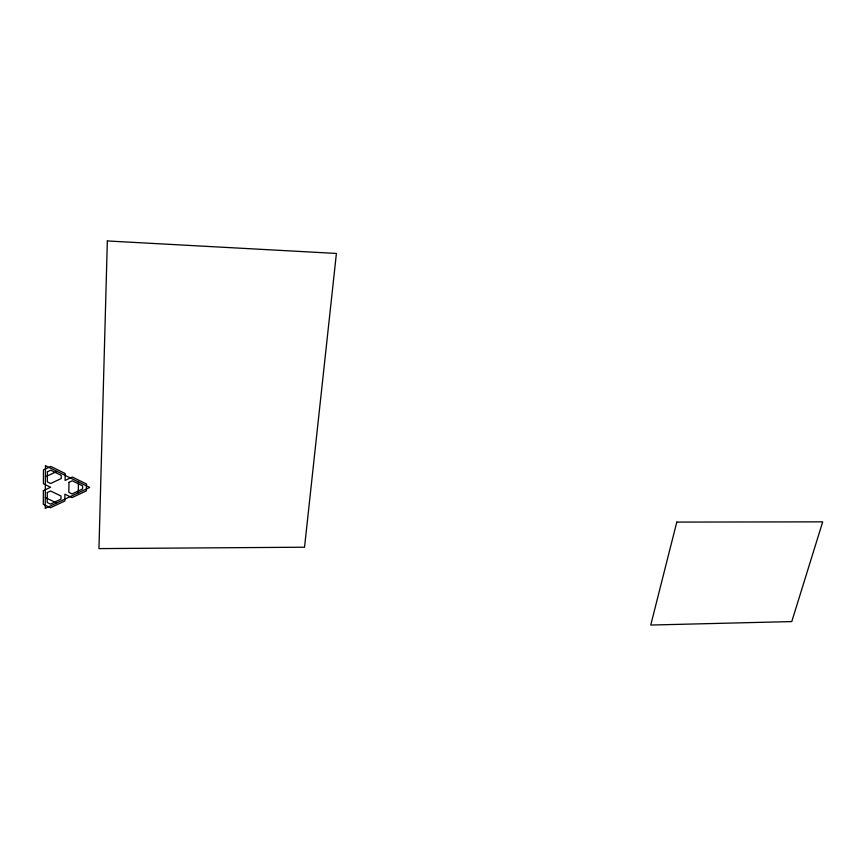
<?xml version="1.0" encoding="UTF-8"?>
<svg xmlns="http://www.w3.org/2000/svg" width="866" height="866" viewBox="0 0 866 866"><rect width="100%" height="100%" fill="white"/><g stroke="black" fill="none" stroke-linecap="round" stroke-linejoin="round"><path stroke-width="1.3" d="M78.254 492.851L78.46 481.94M45.411 476.841L57.015 471.396M45.292 497.528L56.68 502.994M43.376 490.654L43.3 504.348L50.455 507.757L64.831 500.992L64.918 494.183L72.008 497.614L86.373 490.86L86.524 484.029L72.343 477.047L65.102 480.446L65.199 473.529L50.78 466.428L43.473 469.859L43.408 483.758L50.618 487.255L43.376 490.654M45.476 465.724L45.227 508.374L89.696 487.461L45.476 465.724M47.284 492.538L47.208 502.507L50.488 504.066L60.966 499.141L61.01 496.023L50.585 490.99L47.284 492.538M47.413 471.786L47.349 481.907L50.65 483.509L61.215 478.541L61.259 475.38L50.748 470.216L47.413 471.786M68.977 482.34L68.825 492.343L72.073 493.923L82.551 488.987L82.616 485.858L72.279 480.792L68.977 482.34M107.341 240.954L98.951 548.6L304.54 547.215L336.409 253.446L107.341 240.954M676.801 522.09L650.745 625.046L791.773 621.572L822.7 521.852L676.801 522.09"/></g></svg>
